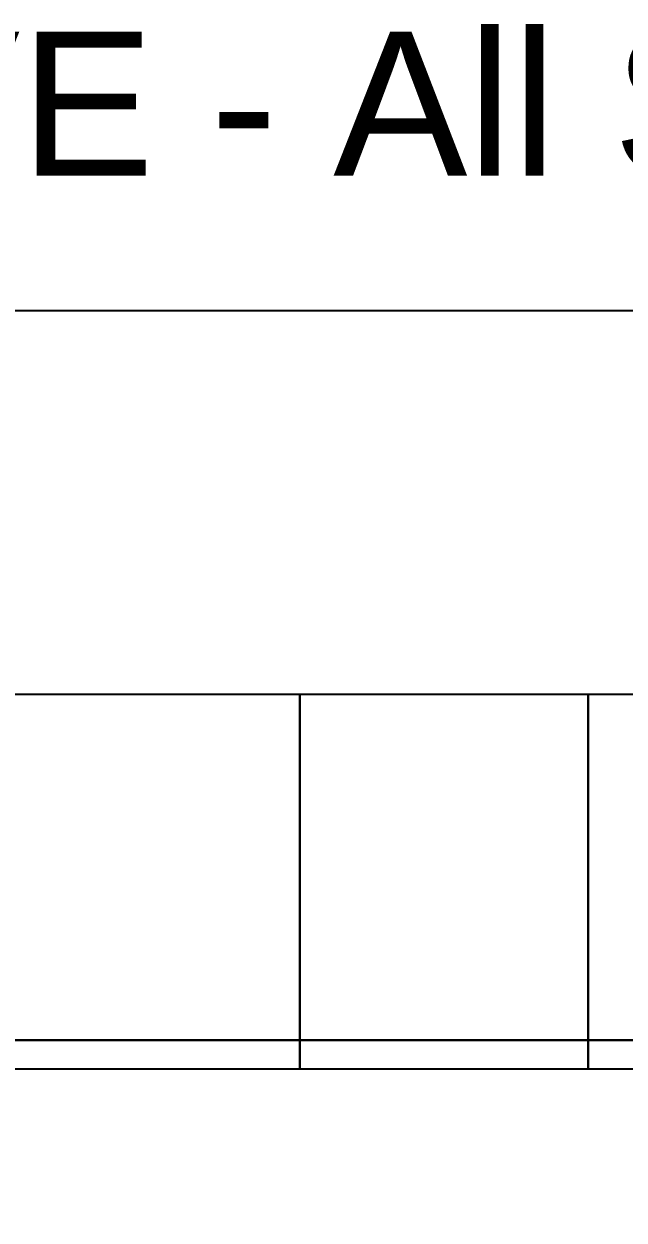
# Model space of a CAD drawing. Header units: inches. Extents: x -350 to 3672, y -1325 to 3943.
# Drawn here: x 1865.8 to 2115.8, y 1794 to 2292.2 of the extents above; entities that cross this region are included whole.
import ezdxf

# ---------------------------------------------------------------- set-up
doc = ezdxf.new("R2010")
doc.units = ezdxf.units.IN
doc.header["$MEASUREMENT"] = 0
doc.styles.get("Standard").update_dxf_attribs({"font": 'arial.ttf'})

msp = doc.modelspace()

# ---------------------------------------------------------------- linework, layer by layer
at = {"color": 3}
msp.add_lwpolyline([(1277.33969, 2172.8427), (2827.87242, 2172.8427), (2827.87242, 1295.71369), (1277.33969, 1295.71369)], close=True, dxfattribs=at)
for points in [[(1860.78058, 2012.91319), (1860.78058, 1868.91319), (1980.78058, 1868.91319), (1980.78058, 2012.91319), (1860.78058, 2012.91319)], [(1980.78058, 2012.91319), (1980.78058, 1868.91319), (2100.78058, 1868.91319), (2100.78058, 2012.91319), (1980.78058, 2012.91319)], [(2100.78058, 2012.91319), (2100.78058, 1868.91319), (2220.78058, 1868.91319), (2220.78058, 2012.91319), (2100.78058, 2012.91319)], [(1860.78058, 1868.91319), (1860.78058, 1856.91319), (1980.78058, 1856.91319), (1980.78058, 1868.91319), (1860.78058, 1868.91319)], [(1980.78058, 1868.91319), (1980.78058, 1856.91319), (2100.78058, 1856.91319), (2100.78058, 1868.91319), (1980.78058, 1868.91319)], [(2100.78058, 1868.91319), (2100.78058, 1856.91319), (2220.78058, 1856.91319), (2220.78058, 1868.91319), (2100.78058, 1868.91319)]]:
    msp.add_lwpolyline(points)

# ---------------------------------------------------------------- texts
at = {"color": 3, "insert": (1324.17296, 2289.03958), "char_height": 60, "attachment_point": 1}
msp.add_mtext_dynamic_manual_height_columns('DO NOT MOVE - All SHEETS LINKED TO DETAILS & NOTES', width=2572.0309593, gutter_width=1, heights=[0], dxfattribs=at)

doc.saveas('drawing.dxf')
